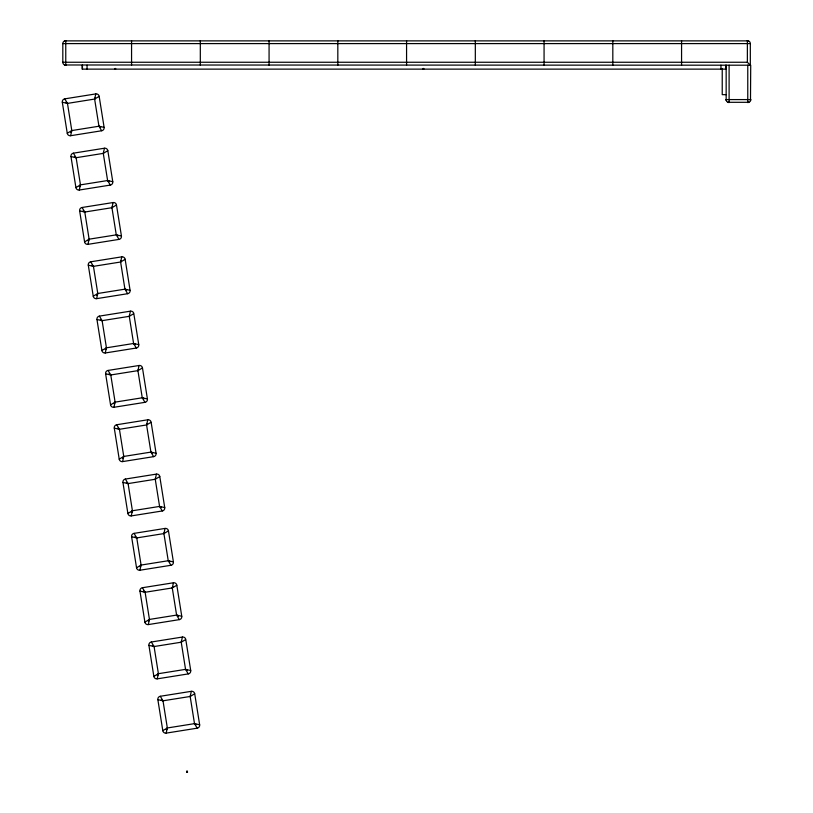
<?xml version="1.0" encoding="UTF-8"?>
<svg xmlns="http://www.w3.org/2000/svg" width="813" height="813" viewBox="0 0 813 813"><rect width="100%" height="100%" fill="white"/><g stroke="black" fill="none" stroke-linecap="round" stroke-linejoin="round"><path stroke-width="1.22" d="M750.49 100.619L750.714 65.203L64.725 64.979M70.629 135.71L71.798 130.558L67.469 103.403L64.755 98.861L95.792 93.912A2.947 2.947 0 0 1 99.166 96.351L104.115 127.387A2.947 2.947 0 0 1 101.666 130.761L70.629 135.71A2.947 2.947 0 0 1 67.255 133.271L62.306 102.235A2.947 2.947 0 0 1 64.755 98.861M95.792 93.912L94.623 99.064L98.952 126.228L101.666 130.761M79.288 190.029L80.457 184.866L76.127 157.712L73.414 153.169L104.45 148.22A2.947 2.947 0 0 1 107.824 150.669L112.773 181.706A2.947 2.947 0 0 1 110.324 185.079L79.288 190.029A2.947 2.947 0 0 1 75.914 187.579L70.965 156.543A2.947 2.947 0 0 1 73.414 153.169M104.45 148.22L103.281 153.383L107.611 180.537L110.324 185.079M87.956 244.347L89.115 239.185L84.786 212.03L82.072 207.488L113.109 202.539A2.947 2.947 0 0 1 116.483 204.988L121.432 236.024A2.947 2.947 0 0 1 118.993 239.398L87.956 244.347A2.947 2.947 0 0 1 84.582 241.898L79.633 210.862A2.947 2.947 0 0 1 82.072 207.488M113.109 202.539L111.94 207.701L116.279 234.855L118.993 239.398M96.615 298.656L97.784 293.493L93.444 266.339L90.731 261.796L121.777 256.847A2.947 2.947 0 0 1 125.141 259.296L130.09 290.332A2.947 2.947 0 0 1 127.651 293.706L96.615 298.656A2.947 2.947 0 0 1 93.241 296.206L88.292 265.17A2.947 2.947 0 0 1 90.731 261.796M121.777 256.847L120.609 262.01L124.938 289.164L127.651 293.706M105.273 352.974L106.442 347.812L102.113 320.657L99.399 316.115L130.436 311.166A2.947 2.947 0 0 1 133.81 313.615L138.759 344.651A2.947 2.947 0 0 1 136.31 348.025L105.273 352.974A2.947 2.947 0 0 1 101.899 350.525L96.95 319.489A2.947 2.947 0 0 1 99.399 316.115M130.436 311.166L129.267 316.328L133.596 343.482L136.31 348.025M113.932 407.283L115.1 402.13L110.771 374.966L108.058 370.433L139.094 365.484A2.947 2.947 0 0 1 142.468 367.923L147.417 398.959A2.947 2.947 0 0 1 144.968 402.333L113.932 407.283A2.947 2.947 0 0 1 110.558 404.844L105.609 373.807A2.947 2.947 0 0 1 108.058 370.433M139.094 365.484L137.925 370.637L142.255 397.791L144.968 402.333M122.59 461.601L123.759 456.439L119.43 429.284L116.716 424.742L147.753 419.793A2.947 2.947 0 0 1 151.127 422.242L156.076 453.278A2.947 2.947 0 0 1 153.637 456.652L122.59 461.601A2.947 2.947 0 0 1 119.216 459.152L114.277 428.116A2.947 2.947 0 0 1 116.716 424.742M147.753 419.793L146.584 424.955L150.923 452.109L153.637 456.652M131.259 515.909L132.417 510.757L128.088 483.593L125.375 479.06L156.411 474.111A2.947 2.947 0 0 1 159.785 476.55L164.734 507.586A2.947 2.947 0 0 1 162.295 510.96L131.259 515.909A2.947 2.947 0 0 1 127.885 513.47L122.936 482.434A2.947 2.947 0 0 1 125.375 479.06M156.411 474.111L155.253 479.264L159.582 506.428L162.295 510.96M139.917 570.228L141.086 565.065L136.757 537.911L134.043 533.369L165.08 528.42A2.947 2.947 0 0 1 168.454 530.869L173.403 561.905A2.947 2.947 0 0 1 170.954 565.279L139.917 570.228A2.947 2.947 0 0 1 136.543 567.779L131.594 536.743A2.947 2.947 0 0 1 134.043 533.369M165.08 528.42L163.911 533.582L168.24 560.736L170.954 565.279M148.281 624.587L149.45 619.435L145.121 592.27L142.407 587.728L173.443 582.779A2.947 2.947 0 0 1 176.817 585.228L181.766 616.264A2.947 2.947 0 0 1 179.317 619.638L148.281 624.587A2.947 2.947 0 0 1 144.907 622.138L139.958 591.102A2.947 2.947 0 0 1 142.407 587.728M173.443 582.779L172.275 587.941L176.604 615.095L179.317 619.638M157.234 678.855L158.403 673.692L154.074 646.538L151.36 641.996L182.397 637.046A2.947 2.947 0 0 1 185.771 639.496L190.72 670.532A2.947 2.947 0 0 1 188.27 673.906L157.234 678.855A2.947 2.947 0 0 1 153.86 676.406L148.911 645.37A2.947 2.947 0 0 1 151.36 641.996M182.397 637.046L181.228 642.209L185.557 669.363L188.27 673.906M166.177 733.123L167.336 727.97L163.007 700.806L160.293 696.274L191.329 691.324A2.947 2.947 0 0 1 194.703 693.763L199.652 724.8A2.947 2.947 0 0 1 197.213 728.174L166.177 733.123A2.947 2.947 0 0 1 162.803 730.684L157.854 699.647A2.947 2.947 0 0 1 160.293 696.274M191.329 691.324L190.171 696.477L194.5 723.641L197.213 728.174M750.49 100.375L750.714 99.582L726.161 99.582L726.161 65.203M71.016 132.316L71.798 130.558L98.952 126.228L104.115 127.387M95.05 98.099L94.623 99.064L67.469 103.403L62.306 102.235M79.684 186.634L80.457 184.866L107.611 180.537L112.773 181.706M103.718 152.407L103.281 153.383L76.127 157.712L70.965 156.543M88.343 240.943L89.115 239.185L116.279 234.855L121.432 236.024M112.377 206.726L111.94 207.701L84.786 212.03L79.633 210.862M97.001 295.261L97.784 293.493L124.938 289.164L130.09 290.332M121.035 261.034L120.609 262.01L93.444 266.339L88.292 265.17M105.66 349.57L106.442 347.812L133.596 343.482L138.759 344.651M129.694 315.353L129.267 316.328L102.113 320.657L96.95 319.489M114.318 403.888L115.1 402.13L142.255 397.791L147.417 398.959M138.362 369.661L137.925 370.637L110.771 374.966L105.609 373.807M122.987 458.207L123.759 456.439L150.923 452.109L156.076 453.278M147.021 423.98L146.584 424.955L119.43 429.284L114.277 428.116M131.645 512.515L132.417 510.757L159.582 506.428L164.734 507.586M155.679 478.298L155.253 479.264L128.088 483.593L122.936 482.434M140.303 566.834L141.086 565.065L168.24 560.736L173.403 561.905M164.338 532.606L163.911 533.582L136.757 537.911L131.594 536.743M148.667 621.193L149.45 619.435L176.604 615.095L181.766 616.264M172.702 586.966L172.275 587.941L145.121 592.27L139.958 591.102M157.631 675.461L158.403 673.692L185.557 669.363L190.72 670.532M181.665 641.233L181.228 642.209L154.074 646.538L148.911 645.37M166.563 729.728L167.336 727.97L194.5 723.641L199.652 724.8M190.598 695.501L190.171 696.477L163.007 700.806L157.854 699.647M70.69 132.082L71.798 130.558L67.255 133.271M95.233 98.221L94.623 99.064L99.145 96.371M79.349 186.401L80.457 184.866L75.914 187.579M103.891 152.539L103.281 153.383L107.824 150.669M88.007 240.719L89.115 239.185L84.582 241.898M112.56 206.858L111.94 207.701L116.289 205.1M96.666 295.028L97.784 293.493L93.241 296.206M121.218 261.166L120.609 262.01L125.141 259.296M105.334 349.346L106.442 347.812L101.899 350.525M129.877 315.485L129.267 316.328L133.606 313.727M113.993 403.655L115.1 402.13L110.558 404.844M138.535 369.793L137.925 370.637L142.468 367.923M122.651 457.973L123.759 456.439L119.216 459.152M147.204 424.112L146.584 424.955L150.933 422.354M131.31 512.281L132.417 510.757L127.885 513.47M155.862 478.42L155.253 479.264L159.785 476.55M139.968 566.6L141.086 565.065L136.543 567.779M164.521 532.739L163.911 533.582L168.25 530.98M148.332 620.959L149.45 619.435L144.907 622.138M172.884 587.098L172.275 587.941L176.817 585.228M157.295 675.227L158.403 673.692L153.86 676.406M181.848 641.366L181.228 642.209L185.577 639.618M166.228 729.495L167.336 727.97L162.803 730.684M190.781 695.633L190.171 696.477L194.703 693.763M65.335 40.874L748.417 40.874M64.969 40.874L65.762 40.65L65.762 65.203L64.969 64.979M728.062 102.306L748.56 102.306M64.725 40.874L65.762 40.65A2.947 2.947 0 0 0 62.814 43.597L62.814 62.255A2.947 2.947 0 0 0 65.762 65.203L65.335 64.979M747.767 65.203L747.767 102.529L748.814 102.306M62.814 43.597L750.318 43.597L750.318 65.203L747.371 62.255L62.814 62.255M726.161 69.135L82.154 69.135L82.154 65.203M726.161 94.664L722.229 94.664L722.229 69.135M187.549 772.34L186.716 772.35L186.553 771.252L187.539 771.252L186.766 771.385L186.949 772.34M748.173 40.874L747.371 40.65L747.371 62.255M728.306 102.306L729.109 102.529L729.109 65.203M65.701 102.621L67.469 103.403L65.934 102.286M100.721 127.001L98.952 126.228L100.487 127.336M74.369 156.939L76.127 157.712L74.593 156.604M109.379 181.319L107.611 180.537L109.145 181.645M83.028 211.248L84.786 212.03L83.261 210.913M118.037 235.628L116.279 234.855L117.804 235.963M91.686 265.566L93.444 266.339L91.92 265.231M126.696 289.946L124.938 289.164L126.472 290.282M100.345 319.875L102.113 320.657L100.578 319.55M135.354 344.255L133.596 343.482L135.131 344.59M109.013 374.193L110.771 374.966L109.237 373.858M144.023 398.573L142.255 397.791L143.789 398.909M117.672 428.502L119.43 429.284L117.895 428.177M152.681 452.892L150.923 452.109L152.448 453.217M126.33 482.82L128.088 483.593L126.564 482.485M161.34 507.2L159.582 506.428L161.106 507.536M134.988 537.129L136.757 537.911L135.222 536.804M169.998 561.519L168.24 560.736L169.775 561.844M143.352 591.498L145.121 592.27L143.586 591.163M178.362 615.878L176.604 615.095L178.138 616.213M152.316 645.766L154.074 646.538L152.539 645.431M187.325 670.146L185.557 669.363L187.092 670.481M161.248 700.034L163.007 700.806L161.482 699.698M196.258 724.413L194.5 723.641L196.024 724.749M747.808 40.874L747.371 40.65A2.947 2.947 0 0 1 750.318 43.597M729.109 102.529A2.947 2.947 0 0 1 726.161 99.582L726.385 100.375M726.161 99.582L726.385 100.619M725.857 65.203L725.857 69.135M722.035 68.475L722.035 69.135M721.751 68.475L721.731 69.135M721.446 68.475L721.446 69.135M720.948 65.203L720.948 69.135M681.568 40.65L681.568 65.203M612.819 40.65L612.819 65.203M544.07 40.65L544.07 65.203M475.32 40.65L475.32 65.203M423.756 68.475L423.756 69.135M423.471 68.475L423.451 69.135M423.167 68.475L423.167 69.135M406.571 40.65L406.571 65.203M337.822 40.65L337.822 65.203M269.073 40.65L269.073 65.203M200.313 40.65L200.313 65.203M131.564 40.65L131.564 65.203M115.659 68.475L115.659 69.135M115.355 68.475L115.365 69.135M115.06 68.475L115.06 69.135M87.062 65.203L87.062 69.135M82.459 65.203L82.459 69.135M750.714 99.582A2.947 2.947 0 0 1 747.767 102.529"/></g></svg>
